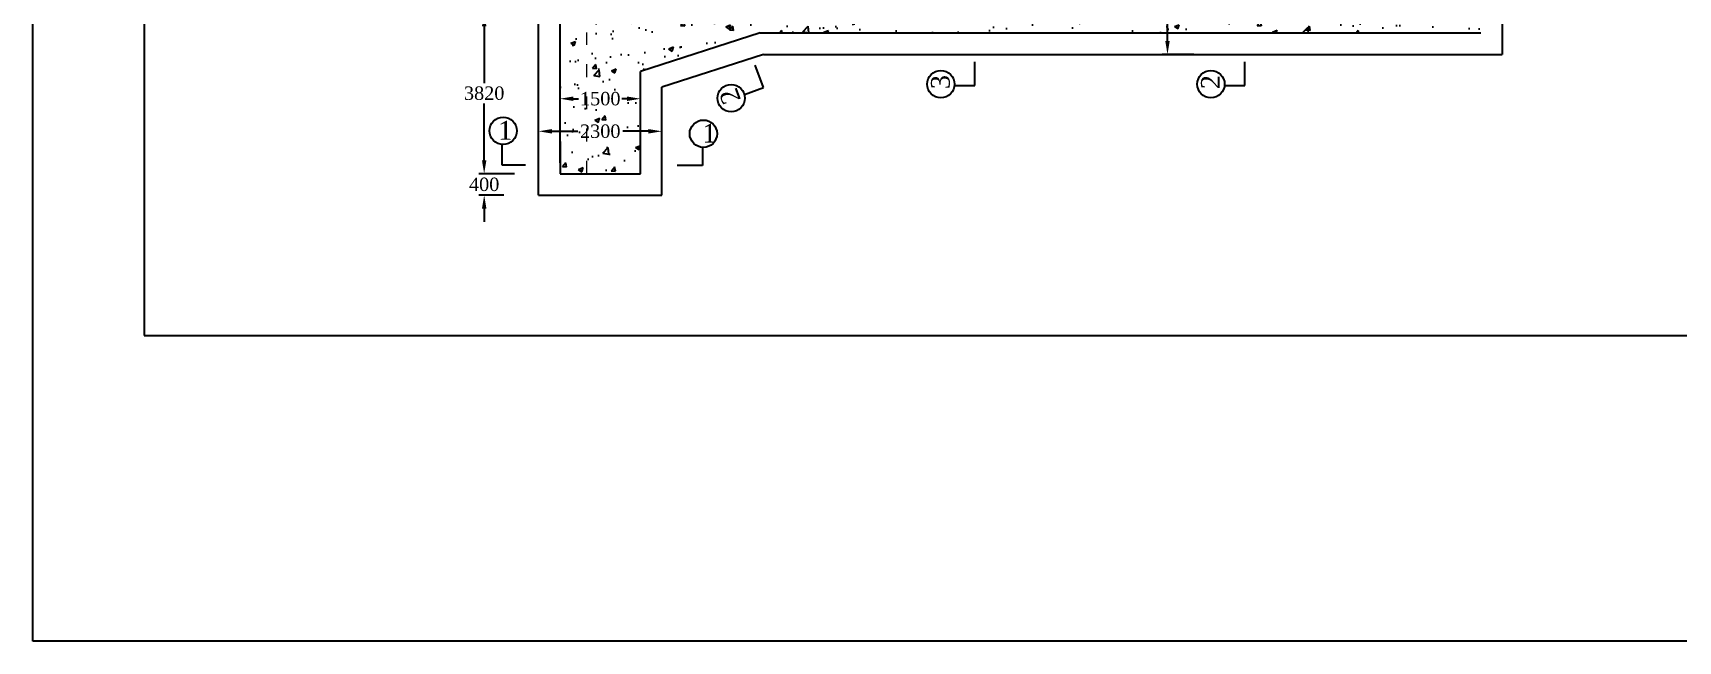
# Model space of a CAD drawing. Header units: millimetres. Extents: x 80 to 6605, y 46 to 2491.
# Drawn here: x 5363.9 to 5670.8, y 767.8 to 881.2 of the extents above; entities that cross this region are included whole.
import ezdxf

# ---------------------------------------------------------------- set-up
doc = ezdxf.new("R2010")
doc.units = ezdxf.units.MM
doc.linetypes.add('ACAD_ISO03W100', pattern=[30, 12, -18])
doc.layers.add('TEXT_GENERAL', color=4, linetype='Continuous')
doc.styles.get("Standard").update_dxf_attribs({"font": 'times.ttf', "height": 2.5})
doc.styles.add('TNR_2.5', font='times.ttf', dxfattribs={"height": 2.5})
doc.dimstyles.get("Standard").update_dxf_attribs({"dimtxt": 0.18, "dimasz": 0.18, "dimexe": 0.18, "dimexo": 0.0625, "dimgap": 0.09, "dimtad": 0, "dimtih": 1, "dimtoh": 1, "dimdec": 4, "dimzin": 0, "dimdsep": 46, "dimtxsty": 'Standard', "dimcen": 0.09, "dimadec": 0, "dimazin": 0, "dimtfac": 1, "dimtdec": 4, "dimtofl": 0, "dimtmove": 0, "dimatfit": 3, "dimfxl": 1, "dimtolj": 1, "dimtzin": 0, "dimarcsym": 0})
doc.dimstyles.new('STYLE_ESH', dxfattribs={"dimtxt": 2.5, "dimasz": 2.5, "dimexe": 1, "dimexo": 0.625, "dimtad": 0, "dimtih": 1, "dimtoh": 1, "dimdec": 0, "dimlfac": 100, "dimzin": 9, "dimdsep": 46, "dimtxsty": 'TNR_2.5', "dimcen": 2.5, "dimadec": 0, "dimazin": 2, "dimtfac": 1, "dimtdec": 0, "dimtofl": 0, "dimtmove": 2, "dimatfit": 3, "dimfxl": 1, "dimarcsym": 0})

# ---------------------------------------------------------------- blocks, each defined once
blk = doc.blocks.new('*D234')
at = {"color": 0, "lineweight": -2, "transparency": 16777216}
for p, q in [((5580.5, 900.24), (5574.56, 900.24)), ((5575.56, 897.74), (5575.56, 890.64)), ((5575.56, 879.74), (5575.56, 886.85)), ((5580.5, 877.24), (5574.56, 877.24))]:
    blk.add_line(p, q, dxfattribs=at)
at = {"color": 0, "transparency": 16777216}
for points in [[(5575.15, 897.74), (5575.98, 897.74), (5575.56, 900.24)], [(5575.15, 879.74), (5575.98, 879.74), (5575.56, 877.24)]]:
    blk.add_solid(points, dxfattribs=at)
at = {"layer": 'Defpoints', "color": 0, "transparency": 16777216}
for p in [(5581.13, 900.24), (5575.56, 877.24), (5581.13, 877.24)]:
    blk.add_point(p, dxfattribs=at)
at = {"color": 0, "transparency": 16777216, "insert": (5575.56, 888.74), "char_height": 2.5, "attachment_point": 5, "style": 'TNR_2.5'}
blk.add_mtext('2300', dxfattribs=at)
blk = doc.blocks.new('*D235')
at = {"color": 0, "lineweight": -2, "transparency": 16777216}
for p, q in [((5462.26, 869.6), (5462.26, 869.97)), ((5464.76, 868.97), (5465.73, 868.97)), ((5474.76, 868.97), (5473.8, 868.97)), ((5477.26, 869.6), (5477.26, 869.97))]:
    blk.add_line(p, q, dxfattribs=at)
at = {"color": 0, "transparency": 16777216}
for points in [[(5464.76, 869.39), (5464.76, 868.55), (5462.26, 868.97)], [(5474.76, 869.39), (5474.76, 868.55), (5477.26, 868.97)]]:
    blk.add_solid(points, dxfattribs=at)
at = {"layer": 'Defpoints', "color": 0, "transparency": 16777216}
for p in [(5462.26, 868.97), (5477.26, 868.97), (5477.26, 868.97)]:
    blk.add_point(p, dxfattribs=at)
at = {"color": 0, "transparency": 16777216, "insert": (5469.76, 868.97), "char_height": 2.5, "attachment_point": 5, "style": 'TNR_2.5'}
blk.add_mtext('1500', dxfattribs=at)
blk = doc.blocks.new('*D236')
at = {"color": 0, "lineweight": -2, "transparency": 16777216}
for p, q in [((5458.26, 863.52), (5458.26, 863.9)), ((5460.76, 862.9), (5465.55, 862.9)), ((5478.76, 862.9), (5473.97, 862.9)), ((5481.26, 863.52), (5481.26, 863.9))]:
    blk.add_line(p, q, dxfattribs=at)
at = {"color": 0, "transparency": 16777216}
for points in [[(5460.76, 863.31), (5460.76, 862.48), (5458.26, 862.9)], [(5478.76, 863.31), (5478.76, 862.48), (5481.26, 862.9)]]:
    blk.add_solid(points, dxfattribs=at)
at = {"layer": 'Defpoints', "color": 0, "transparency": 16777216}
for p in [(5458.26, 862.9), (5481.26, 862.9), (5481.26, 862.9)]:
    blk.add_point(p, dxfattribs=at)
at = {"color": 0, "transparency": 16777216, "insert": (5469.76, 862.9), "char_height": 2.5, "attachment_point": 5, "style": 'TNR_2.5'}
blk.add_mtext('2300', dxfattribs=at)
blk = doc.blocks.new('*D237')
at = {"color": 0, "lineweight": -2, "transparency": 16777216}
for p, q in [((5451.86, 884.99), (5447.11, 884.99)), ((5448.11, 882.49), (5448.11, 871.89)), ((5448.11, 857.49), (5448.11, 868.1)), ((5453.13, 854.99), (5447.11, 854.99))]:
    blk.add_line(p, q, dxfattribs=at)
at = {"color": 0, "transparency": 16777216}
for points in [[(5447.7, 882.49), (5448.53, 882.49), (5448.11, 884.99)], [(5447.7, 857.49), (5448.53, 857.49), (5448.11, 854.99)]]:
    blk.add_solid(points, dxfattribs=at)
at = {"layer": 'Defpoints', "color": 0, "transparency": 16777216}
for p in [(5452.48, 884.99), (5448.11, 854.99), (5453.75, 854.99)]:
    blk.add_point(p, dxfattribs=at)
at = {"color": 0, "transparency": 16777216, "insert": (5448.11, 869.99), "char_height": 2.5, "attachment_point": 5, "style": 'TNR_2.5'}
blk.add_mtext('3820', dxfattribs=at)
blk = doc.blocks.new('*D238')
at = {"color": 0, "lineweight": -2, "transparency": 16777216}
for p, q in [((5448.11, 857.49), (5448.11, 859.99)), ((5453.75, 854.99), (5447.11, 854.99)), ((5451.75, 850.99), (5447.11, 850.99)), ((5448.11, 848.49), (5448.11, 845.99))]:
    blk.add_line(p, q, dxfattribs=at)
at = {"color": 0, "transparency": 16777216}
for points in [[(5447.7, 857.49), (5448.53, 857.49), (5448.11, 854.99)], [(5447.7, 848.49), (5448.53, 848.49), (5448.11, 850.99)]]:
    blk.add_solid(points, dxfattribs=at)
at = {"layer": 'Defpoints', "color": 0, "transparency": 16777216}
for p in [(5454.38, 854.99), (5448.11, 850.99), (5452.38, 850.99)]:
    blk.add_point(p, dxfattribs=at)
at = {"color": 0, "transparency": 16777216, "insert": (5448.11, 852.99), "char_height": 2.5, "attachment_point": 5, "style": 'TNR_2.5'}
blk.add_mtext('400', dxfattribs=at)

msp = doc.modelspace()

# ---------------------------------------------------------------- hatches: boundary and pattern name
h = msp.add_hatch()
h.set_pattern_fill('AR-CONC', color=0, scale=0.05, style=0)
h.set_pattern_definition([(50, (0, 56.047), (9.109233, -0.796954), [0.9525, -10.4775]), (355, (0, 56.047), (-1.762141, 9.552832), [0.762, -8.382]), (100.451, (0.759, 55.981), (7.347125, 8.755834), [0.8095, -8.9045]), (46.1842, (0, 58.587), (13.553952, -2.102116), [1.42875, -15.71625]), (96.6356, (1.13, 58.412), (11.870212, 12.371278), [1.21425, -13.35675]), (351.184, (0, 58.587), (11.87023, 12.371256), [1.143, -12.573]), (21, (1.27, 57.952), (7.580744, -5.113276), [0.9525, -10.4775]), (326, (1.27, 57.952), (3.090101, 9.209398), [0.762, -8.382]), (71.4514, (1.902, 57.526), (10.670825, 4.096143), [0.8095, -8.9045]), (37.5, (0, 56.047), (0.1544302, 4.227752), [0, -8.2804, 0, -8.509, 0, -8.41375]), (7.5, (0, 56.047), (3.340983, 5.0090287), [0, -4.8514, 0, -8.0899, 0, -3.20675]), (327.5, (-2.832, 56.047), (6.7795298, -0.2864372), [0, -3.175, 0, -9.906, 0, -13.1445]), (317.5, (-4.102, 56.047), (7.406459, 1.2713246), [0, -4.1275, 0, -6.5786, 0, -9.3345])])
h.paths.add_polyline_path([(5498.04557, 891.24468), (5467.26174, 881.34988), (5467.26174, 854.99468), (5477.26174, 854.99468), (5477.26174, 874.06028), (5499.61321, 881.24468), (5633.98127, 881.24468), (5633.98127, 889.24468), (5629.98127, 889.24468), (5629.98127, 891.24468)])
h.paths.add_polyline_path([(5553.51174, 896.24468), (5511.01174, 896.24468), (5497.26174, 896.24468), (5462.26174, 884.99468), (5462.26174, 860.99468), (5462.26174, 854.99468), (5467.26174, 854.99468), (5467.26174, 881.34988), (5498.04557, 891.24468), (5629.98127, 891.24468), (5629.98127, 896.24468)])
h.paths.add_polyline_path([(5465.26174, 933.74468), (5462.26174, 933.74468), (5462.26174, 908.74468), (5462.26174, 889.19624), (5465.32498, 890.18085)])

# ---------------------------------------------------------------- linework, layer by layer
at = {"color": 0}
for p, q in [((5363.93888, 767.83356), (5363.93888, 1357.83356)), ((5384.7107, 1091.95513), (5384.7107, 824.80614)), ((5462.26174, 856.99468), (5462.26174, 908.74468)), ((5637.98127, 893.24468), (5637.98127, 877.24468)), ((5458.26174, 850.99468), (5458.26174, 887.91052)), ((5499.61321, 881.24468), (5477.26174, 874.06028)), ((5499.61321, 881.24468), (5633.98127, 881.24468)), ((5500.24027, 877.24468), (5481.26174, 871.14444)), ((5500.19724, 871.07083), (5498.66345, 875.20599)), ((5500.24027, 877.24468), (5637.98127, 877.24468)), ((5539.63397, 871.44901), (5539.63397, 875.85945)), ((5590.00332, 871.44901), (5590.00332, 875.85945)), ((5477.26174, 854.99468), (5477.26174, 874.06028)), ((5481.26174, 850.99468), (5481.26174, 871.14444)), ((5496.63948, 869.7512), (5500.19724, 871.07083)), ((5535.83936, 871.44901), (5539.63397, 871.44901)), ((5586.20871, 871.44901), (5590.00332, 871.44901)), ((5451.41897, 860.44472), (5451.41897, 856.65011)), ((5462.26174, 860.99468), (5462.26174, 854.99468)), ((5451.41897, 856.65011), (5455.82942, 856.65011)), ((5462.26174, 854.99468), (5477.26174, 854.99468)), ((5458.26174, 850.99468), (5481.26174, 850.99468)), ((5384.7107, 824.80614), (6259.50842, 824.80614)), ((6436.08736, 767.83356), (5363.93888, 767.83356))]:
    msp.add_line(p, q, dxfattribs=at)
for centre in [(5494.18054, 869.0777), (5533.29968, 871.67267), (5583.66903, 871.67267), (5451.64264, 862.9844), (5488.99569, 862.45479)]:
    msp.add_circle(centre, 2.54951, dxfattribs=at)
at = {"layer": 'TEXT_GENERAL', "color": 0, "linetype": 'ACAD_ISO03W100', "lineweight": 5, "ltscale": 0.2}
msp.add_line((5467.26174, 854.99468), (5467.26174, 881.34988), dxfattribs=at)

# ---------------------------------------------------------------- texts
at = {"color": 0, "char_height": 3.5, "width": 4.365, "attachment_point": 1}
for s, insert, rotation in [('3', (5531.44662, 870.75076), 90), ('2', (5581.81597, 870.75076), 90), ('2', (5492.76376, 867.5689), 110.3505886)]:
    msp.add_mtext(s, dxfattribs=dict(at, insert=insert, rotation=rotation))
for insert in [(5450.72073, 864.83746), (5488.81573, 864.30784)]:
    msp.add_mtext('1', dxfattribs=dict(at, insert=insert))

# ---------------------------------------------------------------- dimensions: what is measured, and where the dimension line sits
at = {"color": 0}
for base, p1, p2, picture, middle in [((5575.56259, 877.24468), (5581.12848, 900.24468), (5581.12848, 877.24468), '*D234', (5575.56259, 888.74468)), ((5448.11399, 850.99468), (5454.37536, 854.99468), (5452.37536, 850.99468), '*D238', (5448.11399, 852.99468))]:
    dim = msp.add_linear_dim(base=base, p1=p1, p2=p2, angle=90, dimstyle='STYLE_ESH', dxfattribs=at)
    dim.commit()
    dim.dimension.update_dxf_attribs({"geometry": picture, "text_midpoint": middle})
dim = msp.add_linear_dim(base=(5448.11399, 854.99468), p1=(5452.48426, 884.99468), p2=(5453.75036, 854.99468), angle=90, text='3820', dimstyle='STYLE_ESH', dxfattribs=at)
dim.commit()
dim.dimension.update_dxf_attribs({"geometry": '*D237', "text_midpoint": (5448.11399, 869.99468)})
for base, p1, p2, picture, middle in [((5477.26174, 868.97127), (5462.26174, 868.97127), (5477.26174, 868.97127), '*D235', (5469.76174, 868.97127)), ((5481.26174, 862.89832), (5458.26174, 862.89832), (5481.26174, 862.89832), '*D236', (5469.76174, 862.89832))]:
    dim = msp.add_linear_dim(base=base, p1=p1, p2=p2, dimstyle='STYLE_ESH', dxfattribs=at)
    dim.commit()
    dim.dimension.update_dxf_attribs({"geometry": picture, "text_midpoint": middle})

# ---------------------------------------------------------------- leaders
msp.add_leader([(5488.80822, 859.83082), (5488.80822, 856.48996), (5484.11309, 856.48996)], dimstyle='Standard', override={"dimgap": 0.09, "dimtad": 0}, dxfattribs=at)

doc.saveas('drawing.dxf')
